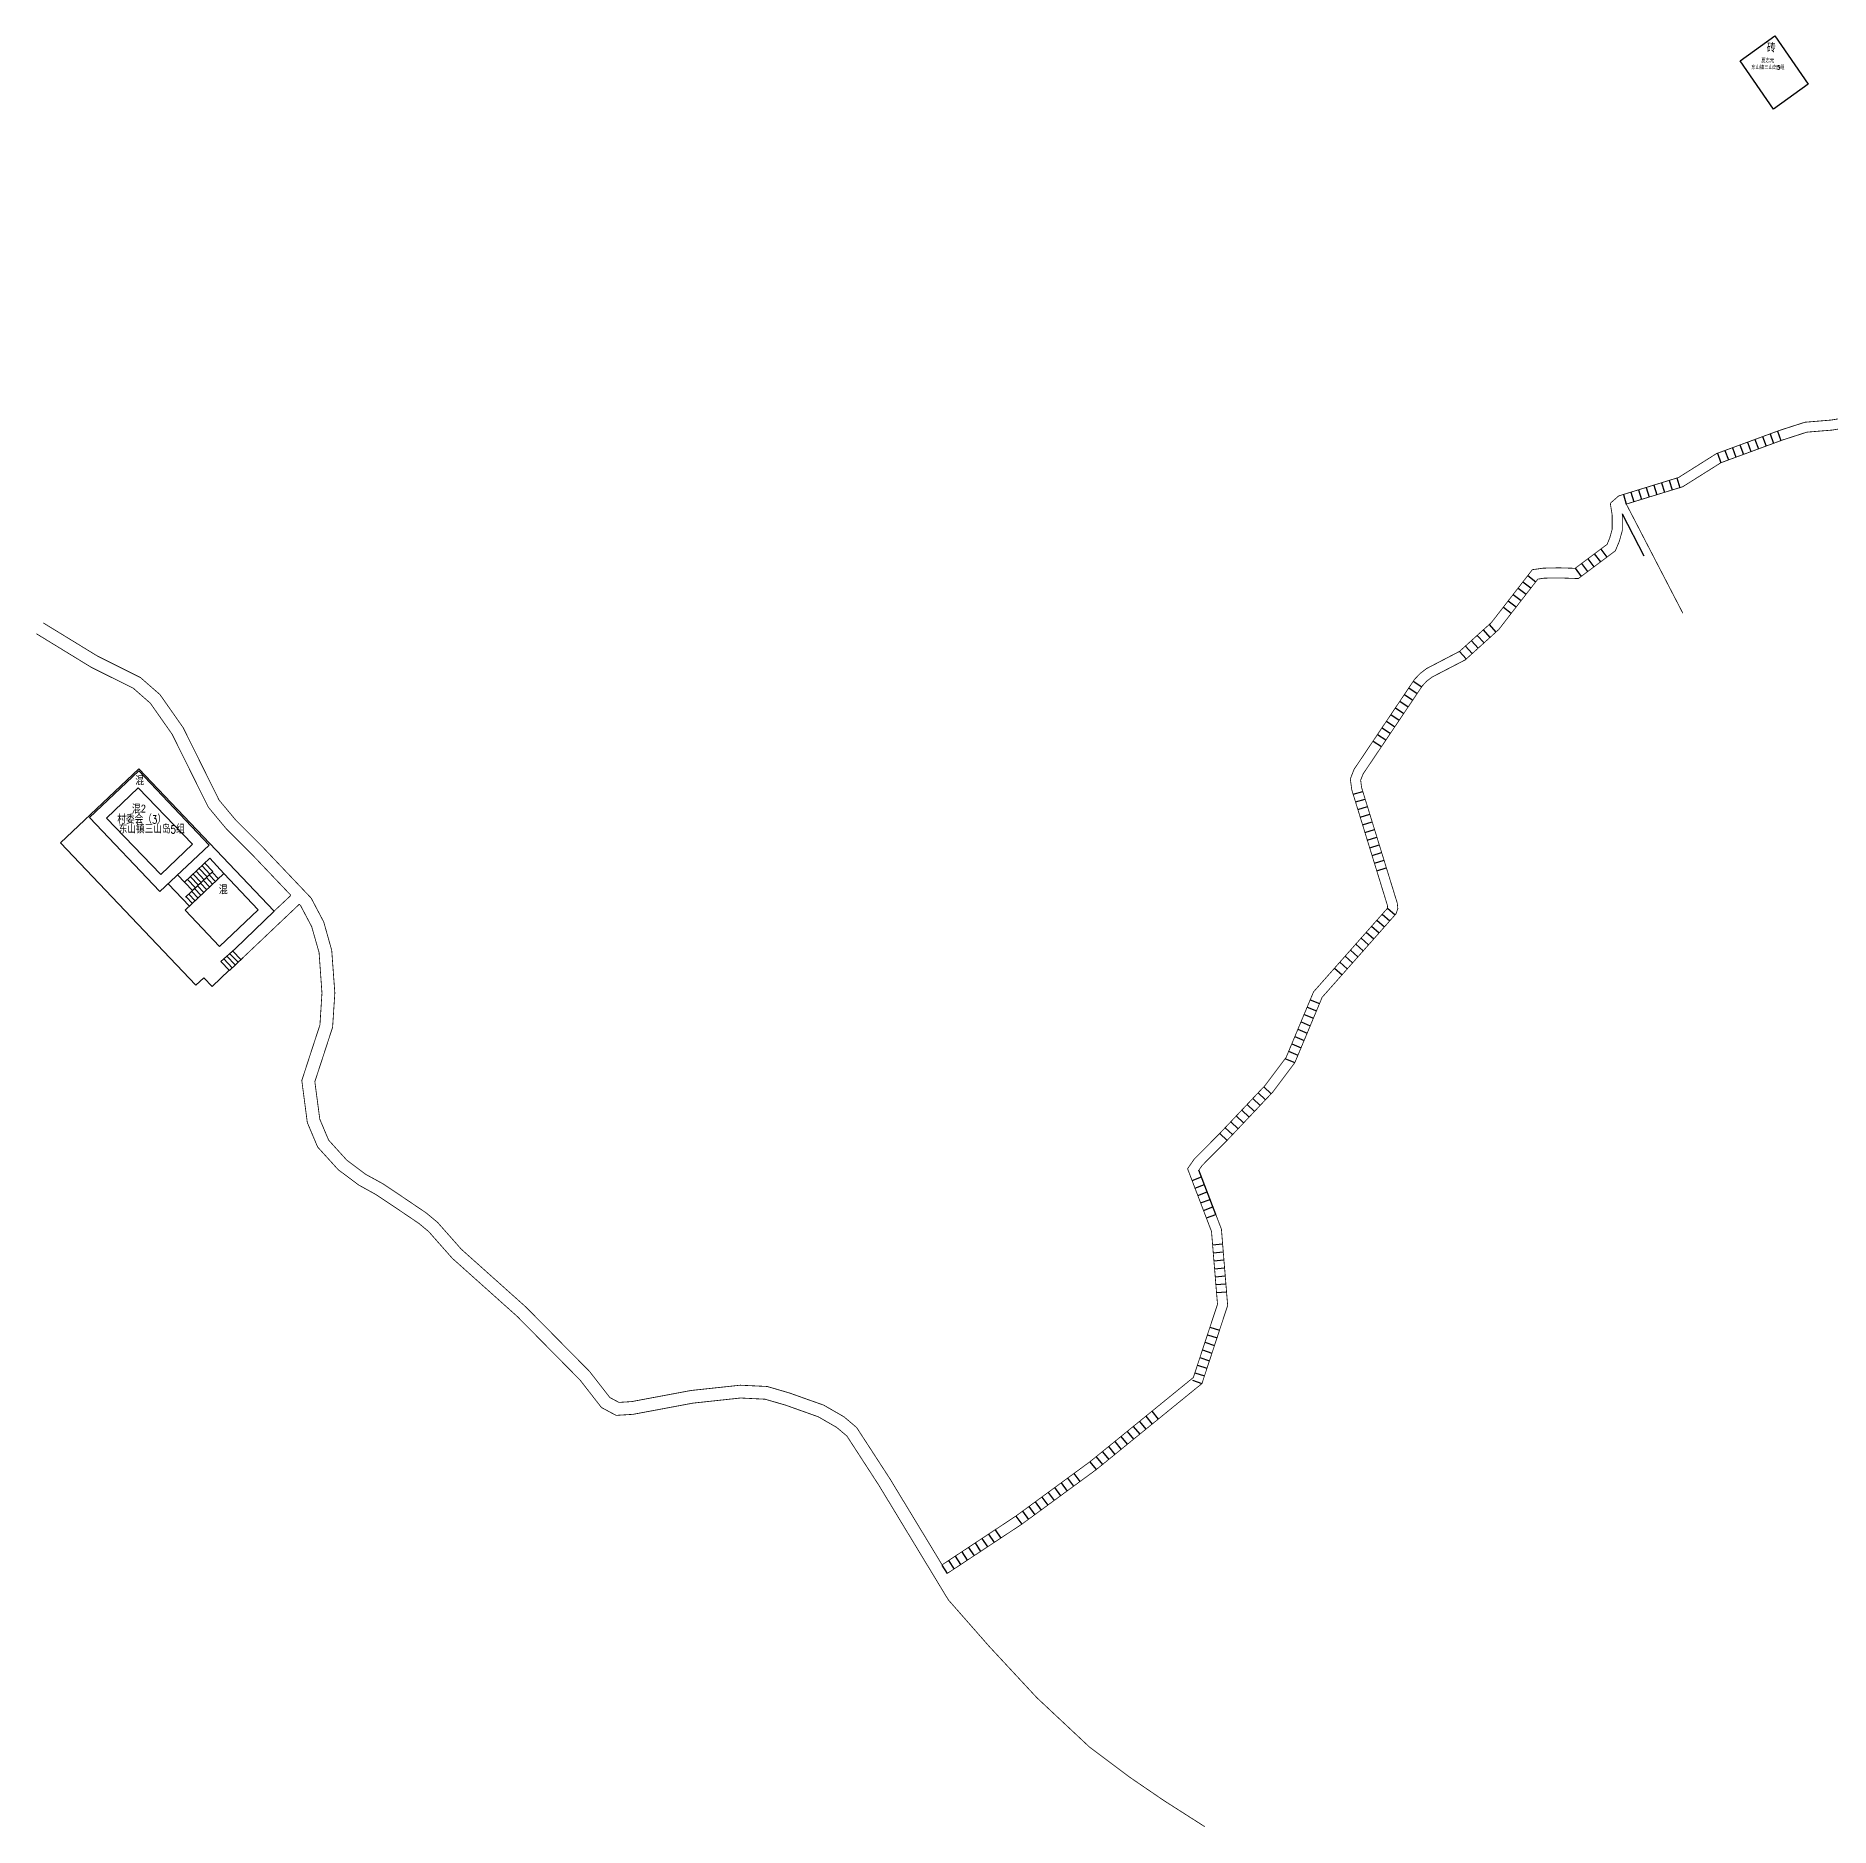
# Model space of a CAD drawing. Header units: millimetres. Extents: x 21943 to 23516, y 12107 to 14027.
# Drawn here: x 23078.7 to 23302.9, y 13348.3 to 13572.2 of the extents above; entities that cross this region are included whole.
import ezdxf
from ezdxf.enums import TextEntityAlignment as Align

# ---------------------------------------------------------------- set-up
doc = ezdxf.new("R2010")
doc.units = ezdxf.units.MM
doc.linetypes.add('X2', pattern=[10, 8, -2])
for name, color, linetype in [('$TD_AUDIT_GENERATED_(2AF)', 4, 'Continuous'), ('$TD_AUDIT_GENERATED_(2B2)', 221, 'Continuous'), ('$TD_AUDIT_GENERATED_(2B5)', 2, 'Continuous'), ('$TD_AUDIT_GENERATED_(2B6)', 7, 'Continuous'), ('$TD_AUDIT_GENERATED_(2B7)', 7, 'Continuous'), ('$TD_AUDIT_GENERATED_(2BB)', 4, 'Continuous'), ('$TD_AUDIT_GENERATED_(2BD)', 6, 'Continuous'), ('$TD_AUDIT_GENERATED_(2C2)', 7, 'Continuous'), ('$TD_AUDIT_GENERATED_(2C8)', 6, 'Continuous')]:
    doc.layers.add(name, color=color, linetype=linetype)
doc.styles.add('HZ', font='rs.shx', dxfattribs={"width": 0.8, "bigfont": 'hztxt.shx'})
doc.styles.get("Standard").update_dxf_attribs({"font": 'arial.ttf'})
doc.linetypes.add('10422', pattern='A,1,[150,AAA.SHX,S=1,R=0,X=0,Y=1],2,[177,AAA.SHX,S=1,R=0,X=0,Y=0.8],1', length=4)
doc.linetypes.add('443', pattern='A,9.4,[169,AAA.SHX,S=1,R=0,X=0,Y=0.15],0.6', length=10)

msp = doc.modelspace()

# ---------------------------------------------------------------- linework, layer by layer
at = {"layer": '$TD_AUDIT_GENERATED_(2AF)', "color": 3, "linetype": '10422', "elevation": 95.92, "flags": 128}
msp.add_lwpolyline([(23102.84, 13455.38), (23100.71, 13453.36), (23099.65, 13454.44), (23098.64, 13453.5), (23081.73, 13471.32), (23091.52, 13480.56), (23108.44, 13462.77), (23103.58, 13458.04)], dxfattribs=at)
at = {"layer": '$TD_AUDIT_GENERATED_(2B2)', "linetype": 'Continuous', "flags": 128}
for points in [[(23295.98, 13572.17), (23300.14, 13566.12), (23295.82, 13563.02), (23291.65, 13569.07)], [(23085.38, 13474.48), (23094.17, 13465.21), (23100.33, 13471.03), (23091.54, 13480.3)], [(23098.24, 13471.15), (23091.43, 13478.2), (23087.49, 13474.39), (23094.29, 13467.34)], [(23097.34, 13462.87), (23101.62, 13458.36), (23106.45, 13462.95), (23102.17, 13467.46)]]:
    msp.add_lwpolyline(points, close=True, dxfattribs=at)
at = {"layer": '$TD_AUDIT_GENERATED_(2B6)', "color": 6, "linetype": 'Continuous'}
for p, q in [((23097.25, 13466.37, 98.44), (23100.42, 13469.38)), ((23100.79, 13467.73), (23097.38, 13464.5)), ((23100.79, 13467.73), (23098.25, 13465.33)), ((23099.7, 13466.7), (23098.71, 13467.75)), ((23100.06, 13467.05), (23099.07, 13468.09)), ((23100.42, 13467.39), (23099.43, 13468.44)), ((23100.79, 13467.73), (23099.79, 13468.78)), ((23101.49, 13466.81), (23100.69, 13467.64)), ((23098.61, 13465.67), (23097.62, 13466.71)), ((23098.97, 13466.01), (23097.98, 13467.06)), ((23099.34, 13466.36), (23098.34, 13467.4)), ((23099.31, 13464.74), (23098.51, 13465.58)), ((23099.67, 13465.08), (23098.88, 13465.92)), ((23100.04, 13465.43), (23099.24, 13466.27)), ((23100.4, 13465.77), (23099.6, 13466.61)), ((23100.76, 13466.12), (23099.97, 13466.96)), ((23101.12, 13466.46), (23100.33, 13467.3)), ((23098.22, 13463.71), (23097.43, 13464.55)), ((23098.58, 13464.05), (23097.79, 13464.89)), ((23098.95, 13464.4), (23098.15, 13465.23))]:
    msp.add_line(p, q, dxfattribs=at)
at = {"layer": '$TD_AUDIT_GENERATED_(2B6)', "color": 6, "linetype": 'Continuous', "flags": 128}
msp.add_lwpolyline([(23102.17, 13467.46), (23100.42, 13469.38)], dxfattribs=at)
at = {"layer": '$TD_AUDIT_GENERATED_(2BB)', "linetype": 'X2'}
msp.add_line((23276.92, 13512.44), (23279.64, 13507.17), dxfattribs=at)
at = {"layer": '$TD_AUDIT_GENERATED_(2BB)', "linetype": 'Continuous'}
msp.add_line((23226.12, 13424.86), (23224.02, 13430.4), dxfattribs=at)
at = {"layer": '$TD_AUDIT_GENERATED_(2BB)', "linetype": 'X2', "const_width": 0.1, "flags": 128}
for points, elevation in [([(23329.12, 13534.34), (23316.52, 13529.05), (23305.8, 13524.62), (23303.02, 13524.15), (23299.76, 13523.88), (23296.58, 13522.86), (23288.7, 13519.96), (23283.96, 13516.97), (23276.48, 13514.67), (23275.43, 13513.75), (23275.67, 13512.25), (23275.67, 13510.51), (23275.36, 13509.42), (23275.03, 13508.61), (23271.03, 13505.62), (23269.02, 13505.68), (23267.06, 13505.64), (23265.69, 13505.45), (23261.47, 13500)], 52.85), ([(23261.47, 13500), (23260.56, 13498.83), (23256.58, 13495.23), (23252.47, 13493.09), (23251.64, 13492.45), (23250.96, 13491.73), (23243.42, 13480.51), (23242.94, 13479.3), (23243.12, 13477.94), (23247.57, 13463.51), (23247.6, 13463.23), (23247.54, 13463.08), (23238.34, 13452.67), (23234.91, 13444.47), (23232.26, 13440.95), (23226.63, 13434.99), (23223.44, 13431.78), (23222.6, 13430.57), (23225.59, 13422.73), (23226.34, 13413.63), (23223.32, 13404.47), (23210.42, 13393.96), (23201.17, 13387.17), (23191.88, 13381.03)], 52.85), ([(23079.6, 13498.79), (23086.38, 13494.64), (23091.73, 13491.97), (23094.18, 13489.83), (23097.08, 13485.69), (23101.56, 13476.65), (23103.68, 13474.11), (23106.83, 13470.97), (23113.07, 13464.4), (23114.64, 13461.42), (23115.64, 13457.87), (23116.03, 13452.54), (23115.75, 13448.25), (23113.53, 13441.45), (23114.15, 13436.76), (23115.25, 13434.15), (23117.54, 13431.62), (23119.88, 13429.87), (23122, 13428.71), (23124.19, 13427.25), (23127.48, 13425.02), (23128.87, 13423.86), (23131.83, 13420.51), (23139.93, 13413.26), (23147.87, 13405.22), (23150.4, 13401.97), (23151.53, 13401.36)], 66.75), ([(23108.44, 13462.77), (23110.54, 13464.74)], 94.73), ([(23151.53, 13401.36), (23153.12, 13401.46), (23160.55, 13402.85), (23166.7, 13403.51), (23170.06, 13403.35), (23172.84, 13402.54), (23175.11, 13401.73), (23177.12, 13401.02), (23179.66, 13399.56), (23181.24, 13398.22), (23181.3, 13398.13)], 66.75), ([(23181.3, 13398.13), (23185.41, 13391.8), (23191.92, 13381.06)], 66.75)]:
    msp.add_lwpolyline(points, dxfattribs=dict(at, elevation=elevation))
at = {"layer": '$TD_AUDIT_GENERATED_(2BB)', "linetype": 'Continuous', "const_width": 0.1, "flags": 128}
for points, elevation in [([(23329.61, 13533.18), (23317.01, 13527.89), (23306.15, 13523.4), (23303.17, 13522.9), (23300, 13522.64), (23296.99, 13521.67), (23289.26, 13518.82), (23284.49, 13515.82), (23277.43, 13513.65)], 52.85), ([(23276.92, 13512.44), (23276.93, 13512.35), (23276.93, 13510.34), (23276.56, 13509), (23276.06, 13507.81), (23271.44, 13504.34), (23269.01, 13504.42), (23267.16, 13504.39), (23266.38, 13504.27), (23263.06, 13500)], 52.85), ([(23277.43, 13513.65), (23284.5, 13500)], 31.19), ([(23263.06, 13500), (23261.49, 13497.97), (23257.31, 13494.18), (23253.15, 13492.02), (23252.49, 13491.52), (23251.95, 13490.94), (23244.54, 13479.92), (23244.23, 13479.14), (23244.35, 13478.21), (23248.81, 13463.76), (23248.88, 13463.07), (23248.64, 13462.42), (23239.42, 13452), (23236.01, 13443.84), (23233.23, 13440.13), (23227.54, 13434.11), (23224.41, 13430.97), (23224.02, 13430.4), (23226.83, 13423.01), (23227.61, 13413.48), (23224.4, 13403.72), (23211.19, 13392.96), (23201.89, 13386.14), (23192.57, 13379.98)], 52.85), ([(23078.72, 13497.45), (23085.6, 13493.24), (23090.84, 13490.63), (23092.98, 13488.75), (23095.7, 13484.87), (23100.21, 13475.77), (23102.5, 13473.02), (23105.68, 13469.85), (23110.54, 13464.74)], 66.75), ([(23111.59, 13463.63), (23111.75, 13463.46), (23113.14, 13460.82), (23114.06, 13457.59), (23114.42, 13452.53), (23114.17, 13448.56), (23111.9, 13441.6), (23112.59, 13436.34), (23113.88, 13433.28), (23116.46, 13430.44), (23119.01, 13428.53), (23121.17, 13427.34), (23123.3, 13425.92), (23126.52, 13423.74), (23127.76, 13422.71), (23130.7, 13419.38), (23138.83, 13412.1), (23146.67, 13404.16), (23149.35, 13400.72), (23151.18, 13399.74)], 66.75), ([(23151.18, 13399.74), (23153.31, 13399.87), (23160.79, 13401.27), (23166.74, 13401.91), (23169.79, 13401.76), (23172.35, 13401.02), (23174.57, 13400.23), (23176.45, 13399.56), (23178.74, 13398.24), (23180.03, 13397.15), (23180.05, 13397.12)], 66.75)]:
    msp.add_lwpolyline(points, dxfattribs=dict(at, elevation=elevation))
for points in [[(23104.58, 13456.98), (23111.59, 13463.63)], [(23180.05, 13397.12), (23184.05, 13390.95), (23190.59, 13380.16), (23192.7, 13376.68), (23197.8, 13370.87), (23203.75, 13364.46), (23210.32, 13358.3), (23215.44, 13354.46), (23219.67, 13351.57), (23224.76, 13348.32)]]:
    msp.add_lwpolyline(points, dxfattribs=at)
at = {"layer": '$TD_AUDIT_GENERATED_(2BD)', "linetype": 'Continuous'}
for p, q in [((23292.57, 13521.39), (23293.01, 13520.21)), ((23293.51, 13521.73), (23293.95, 13520.55)), ((23294.45, 13522.08), (23294.89, 13520.9)), ((23295.39, 13522.43), (23295.82, 13521.24)), ((23296.33, 13522.77), (23296.76, 13521.59)), ((23288.82, 13520), (23289.26, 13518.82)), ((23289.76, 13520.35), (23290.19, 13519.17)), ((23290.7, 13520.7), (23291.13, 13519.51)), ((23291.63, 13521.04), (23292.07, 13519.86)), ((23283.75, 13516.91), (23284.12, 13515.7)), ((23277.06, 13514.85), (23277.43, 13513.65)), ((23278.01, 13515.14), (23278.38, 13513.94)), ((23278.97, 13515.44), (23279.34, 13514.23)), ((23279.93, 13515.73), (23280.3, 13514.53)), ((23280.88, 13516.03), (23281.25, 13514.82)), ((23281.84, 13516.32), (23282.21, 13515.12)), ((23282.79, 13516.61), (23283.16, 13515.41)), ((23274.23, 13508.02), (23274.99, 13507.01)), ((23271.83, 13506.22), (23272.59, 13505.21)), ((23272.63, 13506.82), (23273.39, 13505.81)), ((23273.43, 13507.42), (23274.19, 13506.41)), ((23264.52, 13503.93), (23265.51, 13503.16)), ((23265.13, 13504.72), (23266.13, 13503.95)), ((23271.03, 13505.62), (23271.79, 13504.61)), ((23262.68, 13501.56), (23263.67, 13500.79)), ((23263.29, 13502.35), (23264.29, 13501.58)), ((23263.9, 13503.14), (23264.9, 13502.37)), ((23262.07, 13500.77), (23263.06, 13500)), ((23258.81, 13497.24), (23259.65, 13496.31)), ((23259.55, 13497.91), (23260.39, 13496.98)), ((23260.29, 13498.58), (23261.13, 13497.65)), ((23256.58, 13495.23), (23257.43, 13494.29)), ((23257.32, 13495.9), (23258.17, 13494.96)), ((23258.07, 13496.57), (23258.91, 13495.64)), ((23250.25, 13490.67), (23251.3, 13489.97)), ((23250.81, 13491.5), (23251.86, 13490.8)), ((23248.58, 13488.18), (23249.62, 13487.48)), ((23249.14, 13489.01), (23250.18, 13488.31)), ((23249.69, 13489.84), (23250.74, 13489.14)), ((23246.9, 13485.69), (23247.95, 13484.99)), ((23247.46, 13486.52), (23248.51, 13485.82)), ((23248.02, 13487.35), (23249.06, 13486.65)), ((23245.79, 13484.03), (23246.83, 13483.33)), ((23246.34, 13484.86), (23247.39, 13484.16)), ((23243.29, 13477.37), (23244.5, 13477.74)), ((23243.59, 13476.41), (23244.79, 13476.78)), ((23243.88, 13475.46), (23245.09, 13475.83)), ((23244.18, 13474.5), (23245.38, 13474.87)), ((23244.47, 13473.54), (23245.68, 13473.92)), ((23244.77, 13472.59), (23245.97, 13472.96)), ((23245.06, 13471.63), (23246.27, 13472.01)), ((23245.36, 13470.68), (23246.56, 13471.05)), ((23245.65, 13469.72), (23246.85, 13470.09)), ((23245.95, 13468.77), (23247.15, 13469.14)), ((23246.24, 13467.81), (23247.44, 13468.18)), ((23247.59, 13463.13), (23248.53, 13462.3)), ((23245.6, 13460.89), (23246.54, 13460.05)), ((23246.26, 13461.64), (23247.21, 13460.8)), ((23246.93, 13462.38), (23247.87, 13461.55)), ((23243.61, 13458.64), (23244.55, 13457.8)), ((23244.28, 13459.39), (23245.21, 13458.55)), ((23244.94, 13460.14), (23245.88, 13459.3)), ((23103.58, 13458.04), (23101.77, 13456.46)), ((23101.77, 13456.46), (23102.85, 13455.36)), ((23102.15, 13456.79), (23103.21, 13455.7)), ((23102.52, 13457.12), (23103.57, 13456.04)), ((23102.85, 13455.36), (23104.58, 13456.98)), ((23102.9, 13457.45), (23103.93, 13456.37)), ((23103.28, 13457.78), (23104.29, 13456.71)), ((23241.63, 13456.39), (23242.56, 13455.54)), ((23242.29, 13457.14), (23243.22, 13456.3)), ((23242.95, 13457.89), (23243.89, 13457.05)), ((23240.96, 13455.64), (23241.9, 13454.79)), ((23237.16, 13449.86), (23238.32, 13449.37)), ((23237.55, 13450.78), (23238.71, 13450.3)), ((23237.93, 13451.7), (23239.1, 13451.22)), ((23236.39, 13448.01), (23237.55, 13447.53)), ((23236.78, 13448.94), (23237.94, 13448.45)), ((23235.23, 13445.25), (23236.4, 13444.76)), ((23235.62, 13446.17), (23236.78, 13445.68)), ((23236, 13447.09), (23237.17, 13446.61)), ((23234.85, 13444.32), (23236.01, 13443.84)), ((23233.03, 13439.92), (23232.12, 13440.79)), ((23230.97, 13437.74), (23230.06, 13438.61)), ((23231.66, 13438.47), (23230.74, 13439.34)), ((23232.35, 13439.2), (23231.43, 13440.06)), ((23228.91, 13435.57), (23227.99, 13436.43)), ((23229.6, 13436.29), (23228.68, 13437.16)), ((23230.28, 13437.02), (23229.37, 13437.88)), ((23227.54, 13434.11), (23226.62, 13434.98)), ((23228.22, 13434.84), (23227.31, 13435.7)), ((23223.17, 13429.09), (23224.34, 13429.54)), ((23223.52, 13428.15), (23224.7, 13428.6)), ((23223.88, 13427.22), (23225.06, 13427.67)), ((23224.23, 13426.29), (23225.41, 13426.73)), ((23224.59, 13425.35), (23225.77, 13425.8)), ((23224.95, 13424.42), (23226.12, 13424.86)), ((23225.73, 13421.06), (23226.98, 13421.16)), ((23225.81, 13420.06), (23227.06, 13420.16)), ((23225.89, 13419.07), (23227.15, 13419.17)), ((23225.97, 13418.07), (23227.23, 13418.17)), ((23226.05, 13417.07), (23227.31, 13417.17)), ((23226.14, 13416.08), (23227.39, 13416.18)), ((23226.22, 13415.08), (23227.47, 13415.18)), ((23225.08, 13409.82), (23226.28, 13409.42)), ((23225.39, 13410.77), (23226.59, 13410.37)), ((23224.45, 13407.92), (23225.65, 13407.52)), ((23224.77, 13408.87), (23225.96, 13408.47)), ((23223.51, 13405.07), (23224.71, 13404.67)), ((23223.83, 13406.02), (23225.02, 13405.62)), ((23224.14, 13406.97), (23225.34, 13406.57)), ((23223.2, 13404.12), (23224.4, 13403.72)), ((23215.82, 13398.36), (23216.62, 13397.39)), ((23216.6, 13398.99), (23217.39, 13398.02)), ((23217.37, 13399.63), (23218.17, 13398.65)), ((23218.15, 13400.26), (23218.94, 13399.28)), ((23212.72, 13395.84), (23213.52, 13394.86)), ((23213.5, 13396.47), (23214.29, 13395.49)), ((23214.27, 13397.1), (23215.07, 13396.12)), ((23215.05, 13397.73), (23215.84, 13396.75)), ((23210.4, 13393.94), (23211.19, 13392.96)), ((23211.17, 13394.57), (23211.97, 13393.6)), ((23211.95, 13395.2), (23212.74, 13394.23)), ((23207.6, 13391.89), (23208.34, 13390.87)), ((23208.4, 13392.48), (23209.15, 13391.46)), ((23204.37, 13389.52), (23205.12, 13388.51)), ((23205.18, 13390.11), (23205.92, 13389.1)), ((23205.98, 13390.71), (23206.73, 13389.69)), ((23206.79, 13391.3), (23207.54, 13390.28)), ((23201.15, 13387.16), (23201.89, 13386.14)), ((23201.95, 13387.75), (23202.7, 13386.73)), ((23202.76, 13388.34), (23203.5, 13387.32)), ((23203.57, 13388.93), (23204.31, 13387.91)), ((23197.72, 13384.89), (23198.41, 13383.84)), ((23198.55, 13385.44), (23199.25, 13384.39)), ((23194.38, 13382.69), (23195.07, 13381.64)), ((23195.21, 13383.24), (23195.91, 13382.19)), ((23196.05, 13383.79), (23196.74, 13382.74)), ((23196.88, 13384.34), (23197.58, 13383.29)), ((23191.88, 13381.03), (23192.57, 13379.98)), ((23192.71, 13381.59), (23193.41, 13380.53)), ((23193.55, 13382.14), (23194.24, 13381.09))]:
    msp.add_line(p, q, dxfattribs=at)
at = {"layer": '$TD_AUDIT_GENERATED_(2C8)', "color": 6, "linetype": 'Continuous', "elevation": 98.44, "flags": 128}
for points in [[(23095.2, 13466.19), (23097.88, 13463.38)], [(23096.36, 13467.3), (23098.25, 13465.33)]]:
    msp.add_lwpolyline(points, dxfattribs=at)

# ---------------------------------------------------------------- texts
at = {"layer": '$TD_AUDIT_GENERATED_(2B5)', "linetype": '443', "width": 0.8}
for s, p in [('\\M+5D7A9', (23295.55, 13570.75)), ('\\M+5BBEC', (23091.64, 13479.15)), ('\\M+5BBEC2', (23091.54, 13475.6)), ('\\M+5BBEC', (23102.09, 13465.5))]:
    msp.add_text(s, height=1, dxfattribs=at).set_placement(p, align=Align.MIDDLE)
at = {"layer": '$TD_AUDIT_GENERATED_(2B7)', "linetype": 'Continuous', "style": 'HZ', "width": 0.8}
for s, height, p in [('\\M+5CFC4\\M+5D6BE\\M+5D4AA', 0.5, (23295.1, 13569.15)), ('\\M+5B4E5\\M+5CEAF\\M+5BBE1\\M+5A3A83\\M+5A3A9', 1, (23091.89, 13474.34))]:
    msp.add_text(s, height=height, dxfattribs=at).set_placement(p, align=Align.MIDDLE)
at = {"layer": '$TD_AUDIT_GENERATED_(2C2)', "linetype": 'Continuous', "style": 'HZ', "width": 0.8}
for height, p in [(0.5, (23295.13, 13568.23)), (1, (23093.14, 13472.99))]:
    msp.add_text('\\M+5B6AB\\M+5C9BD\\M+5D5F2\\M+5C8FD\\M+5C9BD\\M+5B5BA5\\M+5D7E9', height=height, dxfattribs=at).set_placement(p, align=Align.MIDDLE_CENTER)

doc.saveas('drawing.dxf')
